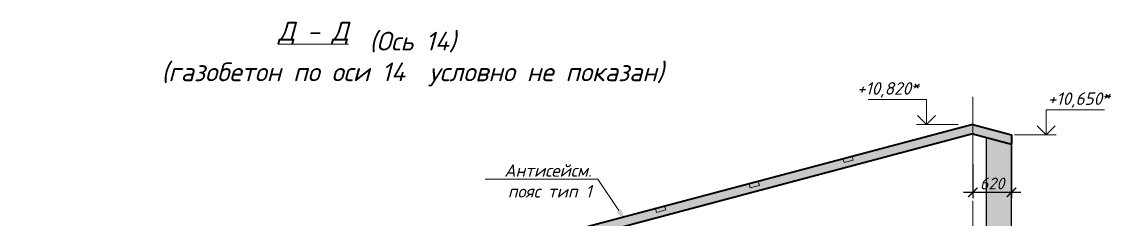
# Model space of a CAD drawing. Header units: millimetres. Extents: x -238377 to 196118, y -123284 to 30177.
# Drawn here: x 160481 to 177916, y -103143 to -99986 of the extents above; entities that cross this region are included whole.
import ezdxf
from ezdxf import colors
from ezdxf.entities.mleader import LeaderData, LeaderLine
from ezdxf.math import Vec2, Vec3

# ---------------------------------------------------------------- set-up
doc = ezdxf.new("R2010")
doc.units = ezdxf.units.MM
doc.header["$MEASUREMENT"] = 0
doc.linetypes.add('Double Dashed', pattern=[1797.222233, 1325, -211.666656, 63.333344, -197.222233])
doc.layers.get('0').update_dxf_attribs({"lineweight": 5})
doc.layers.add('#Hatch', color=7, linetype='Continuous', lineweight=5, true_color=0x4d4d4d)
for name, color, linetype, lineweight in [('#Бетон', 10, 'Continuous', 15), ('#Бетон монолитные пояса', 34, 'Continuous', 35), ('#Выноски', 150, 'Continuous', 15), ('#Газобетон', 152, 'Continuous', 35), ('#размеры', 7, 'Continuous', 5), ('оси_Ном._пера__96', 7, 'Continuous', 5), ('текст_Ном._пера__1', 7, 'Continuous', 0), ('чертеж_Ном._пера__91', 250, 'Continuous', 5), ('чертеж_Ном._пера__96', 7, 'Continuous', 13), ('чертеж_Ном._пера__98', 7, 'Continuous', 35)]:
    doc.layers.add(name, color=color, linetype=linetype, lineweight=lineweight)
doc.styles.add('STEP PR', font='isocpeui.ttf')
doc.dimstyles.new('SPDS', dxfattribs={"dimscale": 10, "dimtxt": 2.5, "dimasz": 2, "dimexe": 1.25, "dimexo": 0.625, "dimtad": 1, "dimdec": 0, "dimrnd": 0.001, "dimtxsty": 'STEP PR', "dimblk": 'ARCHTICK', "dimcen": 2.5, "dimdle": 2, "dimclrd": 256, "dimclre": 256, "dimclrt": 7, "dimadec": 0, "dimazin": 2, "dimtfac": 0.75, "dimtdec": 0, "dimtmove": 1, "dimatfit": 3, "dimfxl": 1, "dimtolj": 1, "dimarcsym": 1})

# ---------------------------------------------------------------- blocks, each defined once
blk = doc.blocks.new('A$C40B03653')
at = {"layer": 'чертеж_Ном._пера__91', "linetype": 'Continuous', "lineweight": 15}
for p, q in [((66, -133), (66, 267)), ((66, 267), (1002, 267)), ((-440, -133), (226, -133))]:
    blk.add_line(p, q, dxfattribs=at)
at = {"layer": 'чертеж_Ном._пера__98', "linetype": 'Continuous'}
for q in [(-78, 11), (210, 11)]:
    blk.add_line((66, -133), q, dxfattribs=at)
blk = doc.blocks.new('_ArchTick')
at = {"color": 0, "linetype": 'ByBlock', "const_width": 0.15}
blk.add_lwpolyline([(-0.5, -0.5), (0.5, 0.5)], dxfattribs=at)
blk = doc.blocks.new('*D1000')
at = {"layer": '#размеры', "lineweight": -2, "transparency": 16777216}
for p, q in [((176321, -101841), (176321, -102806)), ((175701, -102268), (175701, -102806)), ((175551, -102713), (176471, -102713))]:
    blk.add_line(p, q, dxfattribs=at)
at = {"layer": 'Defpoints', "color": 0, "transparency": 16777216}
for p in [(176321, -101794), (175701, -102221), (176321, -102713)]:
    blk.add_point(p, dxfattribs=at)
at = {"layer": '#размеры', "lineweight": -2, "transparency": 16777216, "xscale": 150, "yscale": 150, "zscale": 150, "rotation": 180}
blk.add_blockref('_ArchTick', (175701, -102713), dxfattribs=at)
at = {"layer": '#размеры', "lineweight": -2, "transparency": 16777216, "xscale": 150, "yscale": 150, "zscale": 150}
blk.add_blockref('_ArchTick', (176321, -102713), dxfattribs=at)
at = {"layer": '#размеры', "color": 7, "transparency": 16777216, "insert": (176011, -102572), "char_height": 187.5, "attachment_point": 5, "style": 'STEP PR'}
blk.add_mtext('\\A1;620', dxfattribs=at)

msp = doc.modelspace()

# ---------------------------------------------------------------- hatches: boundary and pattern name
at = {"layer": '#Hatch'}
h = msp.add_hatch(dxfattribs=at)
h.set_pattern_fill('ANSI33', color=256, scale=400)
h.paths.add_polyline_path([(161260.5, -105615.7), (161301.1, -105548), (161301.1, -105449.2), (160481.1, -105666.7), (160481.1, -105822.7)])
h.paths.add_polyline_path([(167301.1, -104011.3), (167301.1, -103858), (161371.6, -105430.5), (161301.1, -105548), (161301.1, -105604.9)])
h.paths.add_polyline_path([(175701.2, -101780.1), (175701.2, -101630.2), (167301.1, -103858), (167301.1, -104011.3)])
h.paths.add_polyline_path([(175701.2, -101630.2), (175701.2, -101780.1), (176320.9, -101943.8), (176320.9, -101793.9)])
h = msp.add_hatch(dxfattribs=at)
h.set_pattern_fill('AR-CONC', color=256, scale=20)
h.set_pattern_definition([(50, (0, 0), (143.452037, -12.55043), [15, -165]), (355, (0, 0), (-27.75027, 150.43843), [12, -132]), (100.451444, (11.95, -1.05), (115.70177, 137.888), [12.74804, -140.22842]), (46.1842, (0, 40), (213.44827, -33.10386), [22.5, -247.5]), (96.63564, (17.79, 37.24), (186.93239, 194.82372), [19.12207, -210.34275]), (351.18416, (0, 40), (186.9324, 194.82372), [18, -198]), (21, (20, 30), (119.38141, -80.52378), [15, -165]), (326, (20, 30), (48.66307, 145.03001), [12, -132]), (71.451445, (29.95, 23.29), (168.044475, 64.50623), [12.74804, -140.22842]), (37.5, (0, 0), (2.431971, 66.578771), [0, -130.4, 0, -134, 0, -132.5]), (7.5, (0, 0), (52.613907, 78.882342), [0, -76.4, 0, -127.4, 0, -50.5]), (327.5, (-44.6, 0), (106.764487, -4.510974), [0, -50, 0, -156, 0, -207]), (317.5, (-64.6, 0), (116.637234, 20.020996), [0, -65, 0, -103.6, 0, -147])])
h.paths.add_polyline_path([(176320.9, -108400.2), (175920.9, -108400.2), (175920.9, -112300.2), (176300.8, -112300.2), (176320.9, -112300.2)])
h.paths.add_polyline_path([(176320.9, -101943.8), (175920.9, -101838.1), (175920.9, -107530.2), (176201.2, -107530.2), (176201.2, -107760.2), (175920.9, -107760.2), (175920.9, -108080.2), (176320.9, -108080.2)])

# ---------------------------------------------------------------- linework, layer by layer
at = {"layer": '#Бетон'}
for points in [[(173621, -102175.3), (173640.2, -102235.9), (173785.4, -102197), (173768.1, -102134.6), (173621, -102175.3)], [(172121, -102580.7), (172140.2, -102641.3), (172285.4, -102602.4), (172268.1, -102540), (172121, -102580.7)], [(170622.4, -102974), (170641.6, -103034.6), (170786.8, -102995.8), (170769.5, -102933.3), (170622.4, -102974)]]:
    msp.add_lwpolyline(points, dxfattribs=at)
at = {"layer": '#Бетон монолитные пояса', "lineweight": 40}
for points in [[(175701.2, -101630.2), (160481.1, -105666.7)], [(175701.2, -101630.2), (176320.9, -101793.9)], [(175701.2, -101780.1), (160481.1, -105822.7)], [(175701.2, -101780.1), (176320.9, -101943.8)], [(176320.9, -101793.9), (176320.9, -101943.8)]]:
    msp.add_lwpolyline(points, dxfattribs=at)
at = {"layer": '#Газобетон', "lineweight": 30}
for points in [[(176320.9, -112300.2), (176320.9, -101793.9)], [(175920.9, -107530.2), (175920.9, -101838.1), (176320.9, -101943.8)]]:
    msp.add_lwpolyline(points, dxfattribs=at)
at = {"layer": 'оси_Ном._пера__96', "linetype": 'Double Dashed'}
msp.add_line((175701.2, -104174.1), (175701.2, -101186.1), dxfattribs=at)

# ---------------------------------------------------------------- block references
at = {"layer": 'чертеж_Ном._пера__96', "xscale": -1}
msp.add_blockref('A$C40B03653', (175028.7, -101497.5), dxfattribs=at)
at = {"layer": 'чертеж_Ном._пера__96'}
msp.add_blockref('A$C40B03653', (176807.3, -101661.1), dxfattribs=at)

# ---------------------------------------------------------------- texts
at = {"layer": 'текст_Ном._пера__1', "linetype": 'Continuous', "insert": (164584.8, -99985.9), "char_height": 300, "attachment_point": 1, "line_spacing_factor": 0.981818, "style": 'STEP PR'}
msp.add_mtext('{\\fISOCPEUR|b1|i1|c204|p34;\\LД - Д}', dxfattribs=at)
at = {"layer": 'текст_Ном._пера__1', "linetype": 'Continuous', "insert": (166735.5, -100582.3), "char_height": 300, "width": 9014.947, "attachment_point": 5, "line_spacing_factor": 0.981818, "style": 'STEP PR'}
msp.add_mtext('{\\fISOCPEUR|b1|i1|c204|p34;(Ось 14)\\P(газобетон по оси 14  условно не показан)\\H1.5116x; }', dxfattribs=at)
at = {"layer": 'чертеж_Ном._пера__96', "char_height": 200, "style": 'STEP PR'}
for s, insert, attachment_point in [('+10,820{\\A1;*\\H0.66x;\\S^  ;}', (174933.8, -101198.5), 9), ('+10,650{\\A1;*\\H0.66x;\\S^  ;}', (176902.2, -101362.1), 7)]:
    msp.add_mtext(s, dxfattribs=dict(at, insert=insert, attachment_point=attachment_point))

# ---------------------------------------------------------------- dimensions: what is measured, and where the dimension line sits
at = {"layer": '#размеры'}
dim = msp.add_linear_dim(base=(176320.9, -102712.5), p1=(175701.2, -102221.4), p2=(176320.9, -101793.9), dimstyle='SPDS', override={"dimscale": 75, "dimtxsty": 'STEP PR'}, dxfattribs=at)
dim.commit()
dim.dimension.update_dxf_attribs({"geometry": '*D1000', "text_midpoint": (176011, -102571.9)})

# ---------------------------------------------------------------- leaders
at = {"layer": '#Выноски'}
ml = msp.add_multileader_mtext('Standard', dxfattribs=at)
ml.set_content('Антисейсм.\\Pпояс{\\A1; тип 1    } ', color=256, style='STEP PR')
ml.set_leader_properties(color=256, linetype='ByLayer', lineweight=-1)
ml.build(insert=Vec2(0, 0))
ml.multileader.update_dxf_attribs({"text_left_attachment_type": 6, "text_right_attachment_type": 6, "dogleg_length": 0, "arrow_head_size": 240})
ctx = ml.context
ctx.base_point, ctx.char_height, ctx.arrow_head_size, ctx.landing_gap_size, ctx.plane_origin = Vec3(168094.4, -102504), 200, 240, 100, Vec3(175121.1, -114590.2)
ctx.left_attachment, ctx.right_attachment, ctx.text_align_type = 6, 6, 2
notes = []
notes.append((ctx, [(1, (1, 1, 0), (169702.1, -102504), (-1, 0), 0, [(0, [(170166.4, -103204.3)], 0, [])])]))
ctx.mtext.insert, ctx.mtext.rotation, ctx.mtext.defined_height, ctx.mtext.alignment, ctx.mtext.flow_direction = Vec3(169602.1, -102264), 6.2831853, 130.9, 3, 5
for ctx, leaders in notes:
    for number, flags, end, landing, length, lines in leaders:
        leader = LeaderData()
        leader.index, (leader.has_last_leader_line, leader.has_dogleg_vector, leader.attachment_direction) = number, flags
        leader.last_leader_point, leader.dogleg_vector, leader.dogleg_length = Vec3(end), Vec3(landing), length
        for number, points, colour, breaks in lines:
            line = LeaderLine()
            line.index, line.vertices, line.color, line.breaks = number, Vec3.list(points), colors.encode_raw_color(colour), breaks
            leader.lines.append(line)
        ctx.leaders.append(leader)

doc.saveas('drawing.dxf')
